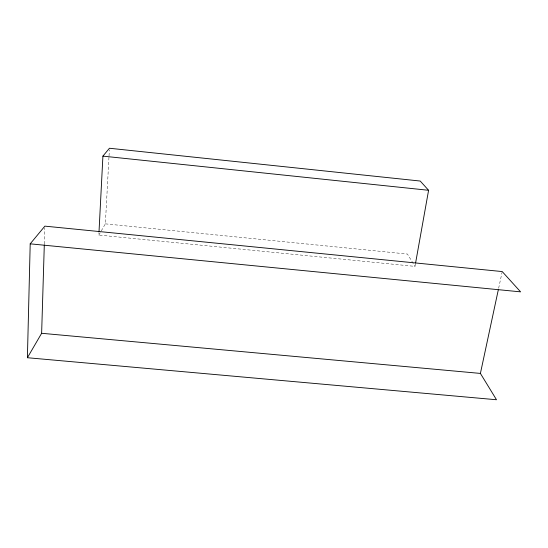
<?xml version="1.0" encoding="UTF-8"?>
<svg xmlns="http://www.w3.org/2000/svg" width="548" height="548" viewBox="0 0 548 548"><rect width="100%" height="100%" fill="white"/><g stroke="black" fill="none" stroke-linecap="round" stroke-linejoin="round"><path stroke-width="0.41" stroke-dasharray="2.74 2.06" d="M44.333 243.997L44.82 227.845M415.432 263.876L414.98 266.383L98.839 235.065L98.969 232.523M101.284 230.866L105.367 223.858L108.99 156.742M109.038 155.892L109.36 149.947M498.646 288.262L502.043 272.404M98.839 235.065L100.88 231.564M105.367 223.858L407.438 254.046L414.98 266.383"/><path stroke-width="0.82" d="M498.283 289.933L480.404 373.421L496.502 399.752L27.4 357.721L30.202 243.833L44.868 226.139L502.221 271.568L520.6 291.858L30.202 243.833M27.4 357.721L41.634 333.287L44.306 244.846M99.017 231.674L102.914 156.125L109.449 148.248L420.213 181.039L428.591 190.286L415.583 263.04M41.634 333.287L480.404 373.421M102.914 156.125L428.591 190.286"/></g></svg>
